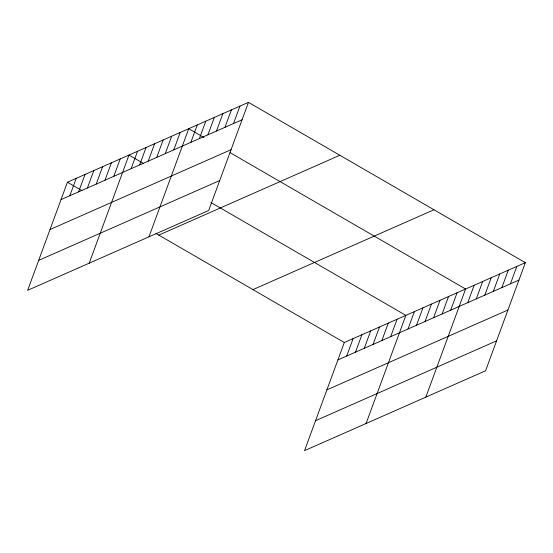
<?xml version="1.0" encoding="UTF-8"?>
<svg xmlns="http://www.w3.org/2000/svg" width="553" height="553" viewBox="0 0 553 553"><rect width="100%" height="100%" fill="white"/><g stroke="black" fill="none" stroke-linecap="round" stroke-linejoin="round"><path stroke-width="0.83" d="M248.47 102.353L67.431 182.207L27.65 290.332L208.688 210.486L248.47 102.353L525.35 262.668L485.569 370.793L304.53 450.647L344.312 342.514L525.35 262.668M69.823 195.734L76.224 178.329M78.616 191.856L85.017 174.451M87.409 187.979L93.816 170.573M96.201 184.101L102.609 166.695M104.994 180.223L111.402 162.817M113.787 176.345L120.195 158.932M89.206 263.187L128.987 155.054L143.49 163.453M131.116 168.7L137.524 151.294M139.653 164.932L146.054 147.527M148.183 161.172L154.591 143.766M156.72 157.405L163.128 139.999M165.257 153.644L171.658 136.232M173.787 149.877L180.195 132.471M148.944 236.836L188.732 128.704L203.96 137.524M190.861 142.349L197.262 124.943M199.391 138.582L205.799 121.176M207.928 134.821L214.336 117.416M216.465 131.054L222.866 113.648M224.995 127.294L231.403 109.881M233.532 123.526L239.94 106.121M346.696 356.049L353.104 338.636M355.496 352.171L361.897 334.759M364.289 348.286L370.69 330.881M373.081 344.408L379.482 327.003M381.874 340.53L388.275 323.125M390.667 336.653L397.068 319.247M366.079 423.494L405.867 315.369L210.928 202.502M407.996 329.014L414.397 311.602M416.527 325.247L422.934 307.841M425.063 321.48L431.471 304.074M433.6 317.719L440.001 300.314M442.13 313.952L448.538 296.546M450.667 310.192L457.075 292.779M425.824 397.144L465.605 289.019L230.062 152.635M467.734 302.657L474.142 285.251M476.271 298.897L482.679 281.491M484.808 295.129L491.209 277.724M493.338 291.369L499.746 273.963M501.875 287.601L508.283 270.196M510.412 283.841L516.813 266.428M61.03 199.612L242.069 119.759M50.012 229.55L231.05 149.697M38.662 260.394L219.707 180.548M158.801 235.108L339.839 155.255M252.942 289.613L433.981 209.767M337.904 359.927L518.942 280.074M326.892 389.865L507.93 310.012M315.542 420.709L496.58 340.855M67.431 182.207L81.934 190.605M155.905 233.428L344.312 342.514"/></g></svg>
